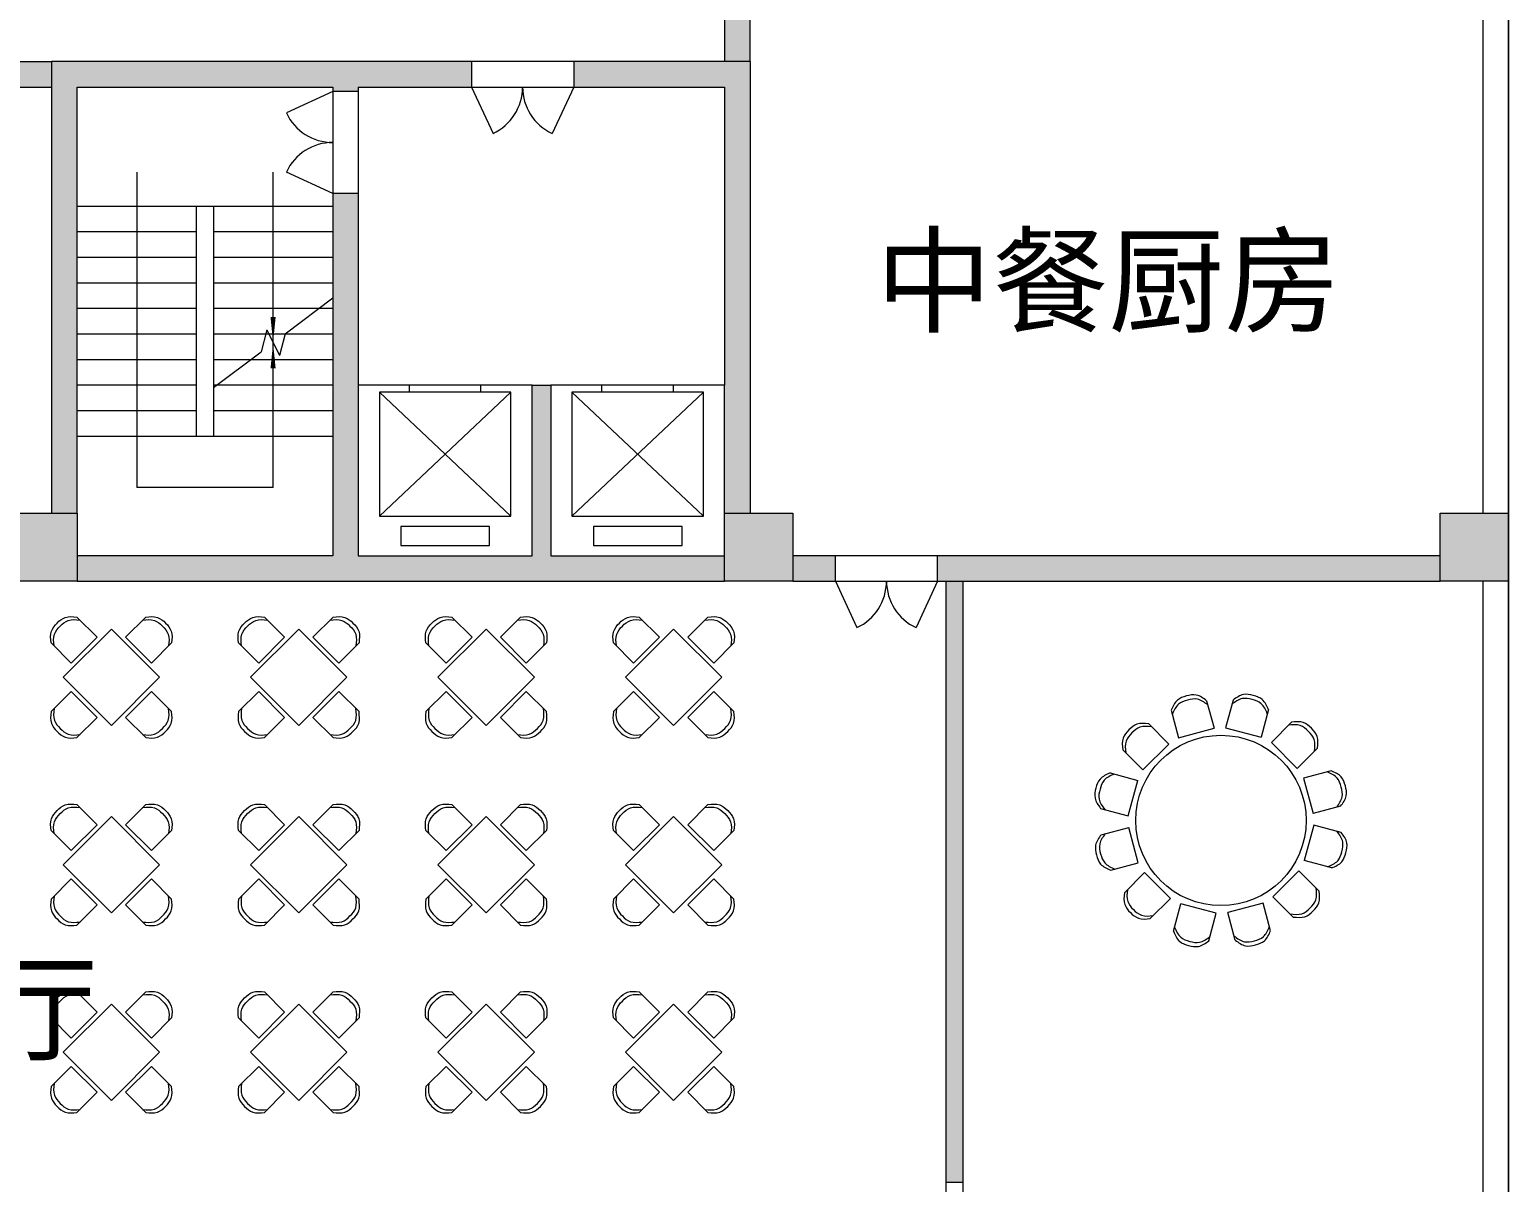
# Model space of a CAD drawing. Header units: metres. Extents: x -302 to 587, y -65 to 94.
# Drawn here: x 266.86 to 284.21, y 27.5 to 41.03 of the extents above; entities that cross this region are included whole.
import ezdxf

# ---------------------------------------------------------------- set-up
doc = ezdxf.new("R2010")
doc.units = ezdxf.units.M
doc.linetypes.add('ACAD_ISO03W100', pattern=[30, 12, -18])
doc.layers.get('0').update_dxf_attribs({"lineweight": 9})
for name, color, linetype, lineweight in [('fanghuo', 1, 'Continuous', 9), ('furniture', 3, 'Continuous', 5), ('glass', 5, 'Continuous', 5), ('hatch', 212, 'ACAD_ISO03W100', 5), ('PUB_TEXT', 7, 'Continuous', 9), ('stair', 30, 'Continuous', 9), ('zhuwang', 2, 'Continuous', 13)]:
    doc.layers.add(name, color=color, linetype=linetype, lineweight=lineweight)
doc.styles.add('mystyle', font='', dxfattribs={"height": 1})
doc.styles.get('mystyle').set_extended_font_data('SimSun')

msp = doc.modelspace()

# ---------------------------------------------------------------- hatches: boundary and pattern name
at = {"layer": 'hatch', "ltscale": 0.05}
h = msp.add_hatch(color=256, dxfattribs=at)
h.dxf.hatch_style = 1
h.paths.add_polyline_path([(275.3136, 41.4098), (275.0136, 41.4098), (275.0136, 40.6598), (275.3136, 40.6598)])
h.paths.add_polyline_path([(275.3136, 42.9598), (275.0136, 42.9598), (275.0136, 42.6098), (275.3136, 42.6098)])
h = msp.add_hatch(color=256, dxfattribs=at)
h.dxf.hatch_style = 1
h.paths.add_polyline_path([(267.1136, 40.6598), (266.5136, 40.6598), (266.5136, 40.3598), (267.1136, 40.3598)])
h = msp.add_hatch(color=256, dxfattribs=at)
h.dxf.hatch_style = 1
h.paths.add_polyline_path([(272.042, 40.6598), (267.1136, 40.6598), (267.1136, 35.3598), (267.4136, 35.3598), (267.4136, 40.3598), (270.4136, 40.3598), (270.4136, 40.3098), (270.7136, 40.3098), (270.7136, 40.3598), (272.042, 40.3598)])
h = msp.add_hatch(color=256, dxfattribs=at)
h.dxf.hatch_style = 1
h.paths.add_polyline_path([(275.3136, 40.6598), (273.242, 40.6598), (273.242, 40.3598), (275.0136, 40.3598), (275.0136, 36.8598), (275.0136, 35.3598), (275.3136, 35.3598)])
h = msp.add_hatch(color=256, dxfattribs=at)
h.dxf.hatch_style = 1
h.paths.add_polyline_path([(270.7136, 39.1098), (270.4136, 39.1098), (270.4136, 34.8598), (267.4136, 34.8598), (267.4136, 34.5598), (275.0136, 34.5598), (275.0136, 34.8598), (272.9736, 34.8598), (272.9736, 36.8598), (272.7536, 36.8598), (272.7536, 34.8598), (270.7136, 34.8598)])
h = msp.add_hatch(color=256, dxfattribs=at)
h.dxf.hatch_style = 1
h.paths.add_polyline_path([(267.4136, 35.3598), (266.6136, 35.3598), (266.6136, 34.5598), (267.4136, 34.5598)])
h = msp.add_hatch(color=256, dxfattribs=at)
h.dxf.hatch_style = 1
h.paths.add_polyline_path([(275.8136, 35.3598), (275.0136, 35.3598), (275.0136, 34.8598), (275.0136, 34.5598), (275.8136, 34.5598)])
h = msp.add_hatch(color=256, dxfattribs=at)
h.dxf.hatch_style = 1
h.paths.add_polyline_path([(284.2136, 35.3598), (283.4136, 35.3598), (283.4136, 34.5598), (284.2136, 34.5598)])
h = msp.add_hatch(color=256, dxfattribs=at)
h.dxf.hatch_style = 1
h.paths.add_polyline_path([(276.3136, 34.8598), (275.8136, 34.8598), (275.8136, 34.5598), (276.3136, 34.5598)])
h = msp.add_hatch(color=256, dxfattribs=at)
h.dxf.hatch_style = 1
h.paths.add_polyline_path([(283.4136, 34.8598), (277.5136, 34.8598), (277.5136, 34.5598), (283.4136, 34.5598)])
h = msp.add_hatch(color=256, dxfattribs=at)
h.dxf.hatch_style = 1
h.paths.add_polyline_path([(277.8136, 34.5598), (277.6136, 34.5598), (277.6136, 27.5046), (277.8136, 27.5046)])

# ---------------------------------------------------------------- linework, layer by layer
for p, q in [((275.0136, 42.9598), (275.0136, 40.6598)), ((275.3136, 40.6598), (275.3136, 42.9598)), ((283.9136, 42.9598), (283.9136, 35.3598)), ((284.2136, 42.9598), (284.2136, 35.3598)), ((283.4136, 34.8598), (275.8136, 34.8598)), ((275.8136, 34.5598), (283.4136, 34.5598)), ((283.9136, 34.5598), (283.9136, 10.1598)), ((284.2136, 34.5598), (284.2136, 10.1598))]:
    msp.add_line(p, q)
at = {"ltscale": 0.05}
for p, q in [((258.2136, 40.6598), (267.1136, 40.6598)), ((272.042, 40.6598), (272.042, 40.3598)), ((273.242, 40.6598), (273.242, 40.3598)), ((258.5136, 40.3598), (267.1136, 40.3598)), ((270.7136, 40.3098), (270.4136, 40.3098)), ((268.1136, 39.3598), (268.1136, 35.6598)), ((269.7136, 35.6598), (269.7136, 39.3598)), ((270.7136, 39.1098), (270.4136, 39.1098)), ((269.8549, 37.4657), (270.4136, 37.8848)), ((269.6386, 37.5098), (269.5724, 37.2539)), ((269.6386, 37.5098), (269.7886, 37.2098)), ((269.8549, 37.4657), (269.7886, 37.2098)), ((269.0136, 36.8348), (269.5724, 37.2539)), ((272.7536, 36.8598), (272.9736, 36.8598)), ((269.7136, 35.6598), (268.1136, 35.6598)), ((276.3136, 34.5598), (276.3136, 34.8598)), ((277.5136, 34.5598), (277.5136, 34.8598)), ((277.6136, 17.9598), (277.6136, 34.5598)), ((277.8136, 17.9598), (277.8136, 34.5598)), ((277.8136, 27.5046), (277.6136, 27.5046))]:
    msp.add_line(p, q, dxfattribs=at)
for points in [[(269.7136, 37.6598, 0.06, 0, 0), (269.7136, 37.3598, 0, 0, 0)], [(269.7136, 37.0598, 0.06, 0, 0), (269.7136, 37.3598, 0, 0, 0)]]:
    msp.add_lwpolyline(points, format="xyseb", dxfattribs=at)
at = {"layer": 'fanghuo', "ltscale": 3}
msp.add_lwpolyline([(266.6136, 68.9598), (266.6136, 42.9598), (258.2136, 42.9598), (258.2136, -7.4402), (284.2136, -7.4402), (284.2136, 68.9598), (266.6136, 68.9598)], dxfattribs=at)
at = {"layer": 'furniture', "ltscale": 0.05}
for p, q in [((267.4119, 34.1399), (267.6488, 33.903)), ((268.2181, 34.1399), (267.9812, 33.903)), ((269.6119, 34.1399), (269.8488, 33.903)), ((270.4181, 34.1399), (270.1812, 33.903)), ((271.8119, 34.1399), (272.0488, 33.903)), ((272.6181, 34.1399), (272.3812, 33.903)), ((274.0119, 34.1399), (274.2488, 33.903)), ((274.8181, 34.1399), (274.5812, 33.903)), ((267.815, 33.9984), (267.2493, 33.4327)), ((267.6488, 33.903), (267.3448, 33.5989)), ((268.3807, 33.4327), (267.815, 33.9984)), ((268.2852, 33.5989), (267.9812, 33.903)), ((270.015, 33.9984), (269.4493, 33.4327)), ((269.8488, 33.903), (269.5448, 33.5989)), ((270.5807, 33.4327), (270.015, 33.9984)), ((270.4852, 33.5989), (270.1812, 33.903)), ((272.215, 33.9984), (271.6493, 33.4327)), ((272.0488, 33.903), (271.7448, 33.5989)), ((272.7807, 33.4327), (272.215, 33.9984)), ((272.6852, 33.5989), (272.3812, 33.903)), ((274.415, 33.9984), (273.8493, 33.4327)), ((274.2488, 33.903), (273.9448, 33.5989)), ((274.9807, 33.4327), (274.415, 33.9984)), ((274.8852, 33.5989), (274.5812, 33.903)), ((267.1079, 33.8358), (267.3448, 33.5989)), ((268.5221, 33.8358), (268.2852, 33.5989)), ((269.3079, 33.8358), (269.5448, 33.5989)), ((270.7221, 33.8358), (270.4852, 33.5989)), ((271.5079, 33.8358), (271.7448, 33.5989)), ((272.9221, 33.8358), (272.6852, 33.5989)), ((273.7079, 33.8358), (273.9448, 33.5989)), ((275.1221, 33.8358), (274.8852, 33.5989)), ((267.2493, 33.4327), (267.815, 32.8671)), ((267.815, 32.8671), (268.3807, 33.4327)), ((269.4493, 33.4327), (270.015, 32.8671)), ((270.015, 32.8671), (270.5807, 33.4327)), ((271.6493, 33.4327), (272.215, 32.8671)), ((272.215, 32.8671), (272.7807, 33.4327)), ((273.8493, 33.4327), (274.415, 32.8671)), ((274.415, 32.8671), (274.9807, 33.4327)), ((267.1079, 33.0297), (267.3448, 33.2666)), ((267.6488, 32.9625), (267.3448, 33.2666)), ((268.2852, 33.2666), (267.9812, 32.9625)), ((268.5221, 33.0297), (268.2852, 33.2666)), ((269.3079, 33.0297), (269.5448, 33.2666)), ((269.8488, 32.9625), (269.5448, 33.2666)), ((270.4852, 33.2666), (270.1812, 32.9625)), ((270.7221, 33.0297), (270.4852, 33.2666)), ((271.5079, 33.0297), (271.7448, 33.2666)), ((272.0488, 32.9625), (271.7448, 33.2666)), ((272.6852, 33.2666), (272.3812, 32.9625)), ((272.9221, 33.0297), (272.6852, 33.2666)), ((273.7079, 33.0297), (273.9448, 33.2666)), ((274.2488, 32.9625), (273.9448, 33.2666)), ((274.8852, 33.2666), (274.5812, 32.9625)), ((275.1221, 33.0297), (274.8852, 33.2666)), ((280.6714, 33.1581), (280.7581, 32.8345)), ((280.9812, 33.165), (280.8945, 32.8414)), ((280.9812, 33.165), (280.8945, 32.8414)), ((280.2561, 33.0468), (280.3428, 32.7232)), ((281.3966, 33.0537), (281.3099, 32.7301)), ((281.3966, 33.0537), (281.3099, 32.7301)), ((267.4119, 32.7256), (267.6488, 32.9625)), ((268.2181, 32.7256), (267.9812, 32.9625)), ((269.6119, 32.7256), (269.8488, 32.9625)), ((270.4181, 32.7256), (270.1812, 32.9625)), ((271.8119, 32.7256), (272.0488, 32.9625)), ((272.6181, 32.7256), (272.3812, 32.9625)), ((274.0119, 32.7256), (274.2488, 32.9625)), ((274.8181, 32.7256), (274.5812, 32.9625)), ((279.9913, 32.8859), (280.2281, 32.649)), ((280.3428, 32.7232), (280.7581, 32.8345)), ((280.8945, 32.8414), (281.3099, 32.7301)), ((280.8945, 32.8414), (281.3099, 32.7301)), ((281.6683, 32.9048), (281.4314, 32.6679)), ((281.6683, 32.9048), (281.4314, 32.6679)), ((279.9241, 32.345), (280.2281, 32.649)), ((281.4314, 32.6679), (281.7355, 32.3638)), ((281.4314, 32.6679), (281.7355, 32.3638)), ((279.6872, 32.5819), (279.9241, 32.345)), ((281.9723, 32.6007), (281.7355, 32.3638)), ((281.9723, 32.6007), (281.7355, 32.3638)), ((279.5383, 32.3101), (279.8619, 32.2234)), ((282.1332, 32.3359), (281.8096, 32.2492)), ((279.7506, 31.8081), (279.8619, 32.2234)), ((281.8096, 32.2492), (281.9209, 31.8338)), ((267.4119, 31.9399), (267.6488, 31.703)), ((268.2181, 31.9399), (267.9812, 31.703)), ((269.6119, 31.9399), (269.8488, 31.703)), ((270.4181, 31.9399), (270.1812, 31.703)), ((271.8119, 31.9399), (272.0488, 31.703)), ((272.6181, 31.9399), (272.3812, 31.703)), ((274.0119, 31.9399), (274.2488, 31.703)), ((274.8181, 31.9399), (274.5812, 31.703)), ((267.815, 31.7984), (267.2493, 31.2327)), ((268.3807, 31.2327), (267.815, 31.7984)), ((270.015, 31.7984), (269.4493, 31.2327)), ((270.5807, 31.2327), (270.015, 31.7984)), ((272.215, 31.7984), (271.6493, 31.2327)), ((272.7807, 31.2327), (272.215, 31.7984)), ((274.415, 31.7984), (273.8493, 31.2327)), ((274.9807, 31.2327), (274.415, 31.7984)), ((279.427, 31.8948), (279.7506, 31.8081)), ((282.2445, 31.9205), (281.9209, 31.8338)), ((267.1079, 31.6358), (267.3448, 31.3989)), ((267.6488, 31.703), (267.3448, 31.3989)), ((268.2852, 31.3989), (267.9812, 31.703)), ((268.5221, 31.6358), (268.2852, 31.3989)), ((269.3079, 31.6358), (269.5448, 31.3989)), ((269.8488, 31.703), (269.5448, 31.3989)), ((270.4852, 31.3989), (270.1812, 31.703)), ((270.7221, 31.6358), (270.4852, 31.3989)), ((271.5079, 31.6358), (271.7448, 31.3989)), ((272.0488, 31.703), (271.7448, 31.3989)), ((272.6852, 31.3989), (272.3812, 31.703)), ((272.9221, 31.6358), (272.6852, 31.3989)), ((273.7079, 31.6358), (273.9448, 31.3989)), ((274.2488, 31.703), (273.9448, 31.3989)), ((274.8852, 31.3989), (274.5812, 31.703)), ((275.1221, 31.6358), (274.8852, 31.3989)), ((279.4339, 31.585), (279.7575, 31.6717)), ((279.8688, 31.2564), (279.7575, 31.6717)), ((281.9278, 31.6975), (281.8165, 31.2821)), ((282.2514, 31.6108), (281.9278, 31.6975)), ((279.5452, 31.1697), (279.8688, 31.2564)), ((282.1401, 31.1954), (281.8165, 31.2821)), ((267.2493, 31.2327), (267.815, 30.6671)), ((267.815, 30.6671), (268.3807, 31.2327)), ((269.4493, 31.2327), (270.015, 30.6671)), ((270.015, 30.6671), (270.5807, 31.2327)), ((271.6493, 31.2327), (272.215, 30.6671)), ((272.215, 30.6671), (272.7807, 31.2327)), ((273.8493, 31.2327), (274.415, 30.6671)), ((274.415, 30.6671), (274.9807, 31.2327)), ((279.706, 30.9048), (279.9429, 31.1417)), ((280.247, 30.8377), (279.9429, 31.1417)), ((281.7543, 31.1606), (281.4502, 30.8565)), ((281.9912, 30.9237), (281.7543, 31.1606)), ((267.1079, 30.8297), (267.3448, 31.0666)), ((267.6488, 30.7625), (267.3448, 31.0666)), ((268.2852, 31.0666), (267.9812, 30.7625)), ((268.5221, 30.8297), (268.2852, 31.0666)), ((269.3079, 30.8297), (269.5448, 31.0666)), ((269.8488, 30.7625), (269.5448, 31.0666)), ((270.4852, 31.0666), (270.1812, 30.7625)), ((270.7221, 30.8297), (270.4852, 31.0666)), ((271.5079, 30.8297), (271.7448, 31.0666)), ((272.0488, 30.7625), (271.7448, 31.0666)), ((272.6852, 31.0666), (272.3812, 30.7625)), ((272.9221, 30.8297), (272.6852, 31.0666)), ((273.7079, 30.8297), (273.9448, 31.0666)), ((274.2488, 30.7625), (273.9448, 31.0666)), ((274.8852, 31.0666), (274.5812, 30.7625)), ((275.1221, 30.8297), (274.8852, 31.0666)), ((267.4119, 30.5256), (267.6488, 30.7625)), ((268.2181, 30.5256), (267.9812, 30.7625)), ((269.6119, 30.5256), (269.8488, 30.7625)), ((270.4181, 30.5256), (270.1812, 30.7625)), ((271.8119, 30.5256), (272.0488, 30.7625)), ((272.6181, 30.5256), (272.3812, 30.7625)), ((274.0119, 30.5256), (274.2488, 30.7625)), ((274.8181, 30.5256), (274.5812, 30.7625)), ((280.0101, 30.6008), (280.247, 30.8377)), ((280.2818, 30.4519), (280.3685, 30.7755)), ((280.7839, 30.6642), (280.3685, 30.7755)), ((281.3356, 30.7823), (280.9202, 30.6711)), ((281.4223, 30.4588), (281.3356, 30.7823)), ((281.6871, 30.6196), (281.4502, 30.8565)), ((280.6972, 30.3406), (280.7839, 30.6642)), ((281.0069, 30.3475), (280.9202, 30.6711)), ((267.4119, 29.7399), (267.6488, 29.503)), ((268.2181, 29.7399), (267.9812, 29.503)), ((269.6119, 29.7399), (269.8488, 29.503)), ((270.4181, 29.7399), (270.1812, 29.503)), ((271.8119, 29.7399), (272.0488, 29.503)), ((272.6181, 29.7399), (272.3812, 29.503)), ((274.0119, 29.7399), (274.2488, 29.503)), ((274.8181, 29.7399), (274.5812, 29.503)), ((267.815, 29.5984), (267.2493, 29.0327)), ((268.3807, 29.0327), (267.815, 29.5984)), ((270.015, 29.5984), (269.4493, 29.0327)), ((270.5807, 29.0327), (270.015, 29.5984)), ((272.215, 29.5984), (271.6493, 29.0327)), ((272.7807, 29.0327), (272.215, 29.5984)), ((274.415, 29.5984), (273.8493, 29.0327)), ((274.9807, 29.0327), (274.415, 29.5984)), ((267.1079, 29.4358), (267.3448, 29.1989)), ((267.6488, 29.503), (267.3448, 29.1989)), ((268.2852, 29.1989), (267.9812, 29.503)), ((268.5221, 29.4358), (268.2852, 29.1989)), ((269.3079, 29.4358), (269.5448, 29.1989)), ((269.8488, 29.503), (269.5448, 29.1989)), ((270.4852, 29.1989), (270.1812, 29.503)), ((270.7221, 29.4358), (270.4852, 29.1989)), ((271.5079, 29.4358), (271.7448, 29.1989)), ((272.0488, 29.503), (271.7448, 29.1989)), ((272.6852, 29.1989), (272.3812, 29.503)), ((272.9221, 29.4358), (272.6852, 29.1989)), ((273.7079, 29.4358), (273.9448, 29.1989)), ((274.2488, 29.503), (273.9448, 29.1989)), ((274.8852, 29.1989), (274.5812, 29.503)), ((275.1221, 29.4358), (274.8852, 29.1989)), ((267.2493, 29.0327), (267.815, 28.4671)), ((267.815, 28.4671), (268.3807, 29.0327)), ((269.4493, 29.0327), (270.015, 28.4671)), ((270.015, 28.4671), (270.5807, 29.0327)), ((271.6493, 29.0327), (272.215, 28.4671)), ((272.215, 28.4671), (272.7807, 29.0327)), ((273.8493, 29.0327), (274.415, 28.4671)), ((274.415, 28.4671), (274.9807, 29.0327)), ((267.1079, 28.6297), (267.3448, 28.8666)), ((267.6488, 28.5625), (267.3448, 28.8666)), ((268.2852, 28.8666), (267.9812, 28.5625)), ((268.5221, 28.6297), (268.2852, 28.8666)), ((269.3079, 28.6297), (269.5448, 28.8666)), ((269.8488, 28.5625), (269.5448, 28.8666)), ((270.4852, 28.8666), (270.1812, 28.5625)), ((270.7221, 28.6297), (270.4852, 28.8666)), ((271.5079, 28.6297), (271.7448, 28.8666)), ((272.0488, 28.5625), (271.7448, 28.8666)), ((272.6852, 28.8666), (272.3812, 28.5625)), ((272.9221, 28.6297), (272.6852, 28.8666)), ((273.7079, 28.6297), (273.9448, 28.8666)), ((274.2488, 28.5625), (273.9448, 28.8666)), ((274.8852, 28.8666), (274.5812, 28.5625)), ((275.1221, 28.6297), (274.8852, 28.8666)), ((267.4119, 28.3256), (267.6488, 28.5625)), ((268.2181, 28.3256), (267.9812, 28.5625)), ((269.6119, 28.3256), (269.8488, 28.5625)), ((270.4181, 28.3256), (270.1812, 28.5625)), ((271.8119, 28.3256), (272.0488, 28.5625)), ((272.6181, 28.3256), (272.3812, 28.5625)), ((274.0119, 28.3256), (274.2488, 28.5625)), ((274.8181, 28.3256), (274.5812, 28.5625))]:
    msp.add_line(p, q, dxfattribs=at)
msp.add_circle((280.8392, 31.7528), 1, dxfattribs=at)
for points in [[(267.1079, 33.8358), (267.1114, 33.9737), (267.1786, 34.0691), (267.2741, 34.1363), (267.4119, 34.1399)], [(267.1432, 33.8004), (267.1468, 33.9383), (267.214, 34.0338), (267.3094, 34.101), (267.4473, 34.1045)], [(268.1827, 34.1045), (268.3206, 34.101), (268.416, 34.0338), (268.4832, 33.9383), (268.4868, 33.8004)], [(268.2181, 34.1399), (268.3559, 34.1363), (268.4514, 34.0691), (268.5186, 33.9737), (268.5221, 33.8358)], [(269.3079, 33.8358), (269.3114, 33.9737), (269.3786, 34.0691), (269.4741, 34.1363), (269.6119, 34.1399)], [(269.3432, 33.8004), (269.3468, 33.9383), (269.414, 34.0338), (269.5094, 34.101), (269.6473, 34.1045)], [(270.3827, 34.1045), (270.5206, 34.101), (270.616, 34.0338), (270.6832, 33.9383), (270.6868, 33.8004)], [(270.4181, 34.1399), (270.5559, 34.1363), (270.6514, 34.0691), (270.7186, 33.9737), (270.7221, 33.8358)], [(271.5079, 33.8358), (271.5114, 33.9737), (271.5786, 34.0691), (271.6741, 34.1363), (271.8119, 34.1399)], [(271.5432, 33.8004), (271.5468, 33.9383), (271.614, 34.0338), (271.7094, 34.101), (271.8473, 34.1045)], [(272.5827, 34.1045), (272.7206, 34.101), (272.816, 34.0338), (272.8832, 33.9383), (272.8868, 33.8004)], [(272.6181, 34.1399), (272.7559, 34.1363), (272.8514, 34.0691), (272.9186, 33.9737), (272.9221, 33.8358)], [(273.7079, 33.8358), (273.7114, 33.9737), (273.7786, 34.0691), (273.8741, 34.1363), (274.0119, 34.1399)], [(273.7432, 33.8004), (273.7468, 33.9383), (273.814, 34.0338), (273.9094, 34.101), (274.0473, 34.1045)], [(274.7827, 34.1045), (274.9206, 34.101), (275.016, 34.0338), (275.0832, 33.9383), (275.0868, 33.8004)], [(274.8181, 34.1399), (274.9559, 34.1363), (275.0514, 34.0691), (275.1186, 33.9737), (275.1221, 33.8358)], [(280.6714, 33.1581), (280.5503, 33.224), (280.434, 33.2135), (280.3281, 33.1644), (280.2561, 33.0468)], [(280.6844, 33.1098), (280.5632, 33.1757), (280.4469, 33.1652), (280.341, 33.1161), (280.269, 32.9985)], [(281.3836, 33.0054), (281.3116, 33.123), (281.2057, 33.1721), (281.0894, 33.1826), (280.9683, 33.1167)], [(281.3836, 33.0054), (281.3116, 33.123), (281.2057, 33.1721), (281.0894, 33.1826), (280.9683, 33.1167)], [(281.3966, 33.0537), (281.3246, 33.1713), (281.2186, 33.2204), (281.1024, 33.2309), (280.9812, 33.165)], [(281.3966, 33.0537), (281.3246, 33.1713), (281.2186, 33.2204), (281.1024, 33.2309), (280.9812, 33.165)], [(267.1079, 33.0297), (267.1114, 32.8918), (267.1786, 32.7963), (267.2741, 32.7292), (267.4119, 32.7256)], [(267.1432, 33.0651), (267.1468, 32.9272), (267.214, 32.8317), (267.3094, 32.7645), (267.4473, 32.761)], [(268.1827, 32.761), (268.3206, 32.7645), (268.416, 32.8317), (268.4832, 32.9272), (268.4868, 33.0651)], [(268.2181, 32.7256), (268.3559, 32.7292), (268.4514, 32.7963), (268.5186, 32.8918), (268.5221, 33.0297)], [(269.3079, 33.0297), (269.3114, 32.8918), (269.3786, 32.7963), (269.4741, 32.7292), (269.6119, 32.7256)], [(269.3432, 33.0651), (269.3468, 32.9272), (269.414, 32.8317), (269.5094, 32.7645), (269.6473, 32.761)], [(270.3827, 32.761), (270.5206, 32.7645), (270.616, 32.8317), (270.6832, 32.9272), (270.6868, 33.0651)], [(270.4181, 32.7256), (270.5559, 32.7292), (270.6514, 32.7963), (270.7186, 32.8918), (270.7221, 33.0297)], [(271.5079, 33.0297), (271.5114, 32.8918), (271.5786, 32.7963), (271.6741, 32.7292), (271.8119, 32.7256)], [(271.5432, 33.0651), (271.5468, 32.9272), (271.614, 32.8317), (271.7094, 32.7645), (271.8473, 32.761)], [(272.5827, 32.761), (272.7206, 32.7645), (272.816, 32.8317), (272.8832, 32.9272), (272.8868, 33.0651)], [(272.6181, 32.7256), (272.7559, 32.7292), (272.8514, 32.7963), (272.9186, 32.8918), (272.9221, 33.0297)], [(273.7079, 33.0297), (273.7114, 32.8918), (273.7786, 32.7963), (273.8741, 32.7292), (274.0119, 32.7256)], [(273.7432, 33.0651), (273.7468, 32.9272), (273.814, 32.8317), (273.9094, 32.7645), (274.0473, 32.761)], [(274.7827, 32.761), (274.9206, 32.7645), (275.016, 32.8317), (275.0832, 32.9272), (275.0868, 33.0651)], [(274.8181, 32.7256), (274.9559, 32.7292), (275.0514, 32.7963), (275.1186, 32.8918), (275.1221, 33.0297)], [(279.9913, 32.8859), (279.8534, 32.8824), (279.7579, 32.8152), (279.6907, 32.7198), (279.6872, 32.5819)], [(280.0266, 32.8506), (279.8887, 32.847), (279.7933, 32.7799), (279.7261, 32.6844), (279.7226, 32.5465)], [(281.937, 32.5654), (281.9334, 32.7032), (281.8663, 32.7987), (281.7708, 32.8659), (281.6329, 32.8694)], [(281.937, 32.5654), (281.9334, 32.7032), (281.8663, 32.7987), (281.7708, 32.8659), (281.6329, 32.8694)], [(281.9723, 32.6007), (281.9688, 32.7386), (281.9016, 32.8341), (281.8062, 32.9012), (281.6683, 32.9048)], [(281.9723, 32.6007), (281.9688, 32.7386), (281.9016, 32.8341), (281.8062, 32.9012), (281.6683, 32.9048)], [(279.5383, 32.3101), (279.4206, 32.2381), (279.3716, 32.1322), (279.3611, 32.016), (279.427, 31.8948)], [(279.5866, 32.2972), (279.4689, 32.2252), (279.4198, 32.1193), (279.4094, 32.003), (279.4753, 31.8819)], [(282.1962, 31.9076), (282.2621, 32.0288), (282.2516, 32.145), (282.2025, 32.2509), (282.0849, 32.3229)], [(282.2445, 31.9205), (282.3104, 32.0417), (282.2999, 32.158), (282.2508, 32.2639), (282.1332, 32.3359)], [(267.1079, 31.6358), (267.1114, 31.7737), (267.1786, 31.8691), (267.2741, 31.9363), (267.4119, 31.9399)], [(268.2181, 31.9399), (268.3559, 31.9363), (268.4514, 31.8691), (268.5186, 31.7737), (268.5221, 31.6358)], [(269.3079, 31.6358), (269.3114, 31.7737), (269.3786, 31.8691), (269.4741, 31.9363), (269.6119, 31.9399)], [(270.4181, 31.9399), (270.5559, 31.9363), (270.6514, 31.8691), (270.7186, 31.7737), (270.7221, 31.6358)], [(271.5079, 31.6358), (271.5114, 31.7737), (271.5786, 31.8691), (271.6741, 31.9363), (271.8119, 31.9399)], [(272.6181, 31.9399), (272.7559, 31.9363), (272.8514, 31.8691), (272.9186, 31.7737), (272.9221, 31.6358)], [(273.7079, 31.6358), (273.7114, 31.7737), (273.7786, 31.8691), (273.8741, 31.9363), (274.0119, 31.9399)], [(274.8181, 31.9399), (274.9559, 31.9363), (275.0514, 31.8691), (275.1186, 31.7737), (275.1221, 31.6358)], [(267.1432, 31.6004), (267.1468, 31.7383), (267.214, 31.8338), (267.3094, 31.901), (267.4473, 31.9045)], [(268.1827, 31.9045), (268.3206, 31.901), (268.416, 31.8338), (268.4832, 31.7383), (268.4868, 31.6004)], [(269.3432, 31.6004), (269.3468, 31.7383), (269.414, 31.8338), (269.5094, 31.901), (269.6473, 31.9045)], [(270.3827, 31.9045), (270.5206, 31.901), (270.616, 31.8338), (270.6832, 31.7383), (270.6868, 31.6004)], [(271.5432, 31.6004), (271.5468, 31.7383), (271.614, 31.8338), (271.7094, 31.901), (271.8473, 31.9045)], [(272.5827, 31.9045), (272.7206, 31.901), (272.816, 31.8338), (272.8832, 31.7383), (272.8868, 31.6004)], [(273.7432, 31.6004), (273.7468, 31.7383), (273.814, 31.8338), (273.9094, 31.901), (274.0473, 31.9045)], [(274.7827, 31.9045), (274.9206, 31.901), (275.016, 31.8338), (275.0832, 31.7383), (275.0868, 31.6004)], [(279.4822, 31.598), (279.4163, 31.4768), (279.4267, 31.3605), (279.4758, 31.2546), (279.5935, 31.1826)], [(282.0918, 31.2083), (282.2094, 31.2804), (282.2585, 31.3863), (282.269, 31.5025), (282.2031, 31.6237)], [(282.1401, 31.1954), (282.2577, 31.2674), (282.3068, 31.3733), (282.3173, 31.4896), (282.2514, 31.6108)], [(279.4339, 31.585), (279.368, 31.4638), (279.3785, 31.3476), (279.4275, 31.2417), (279.5452, 31.1697)], [(279.706, 30.9048), (279.7096, 30.767), (279.7768, 30.6715), (279.8722, 30.6043), (280.0101, 30.6008)], [(279.7414, 30.9402), (279.7449, 30.8023), (279.8121, 30.7068), (279.9076, 30.6397), (280.0455, 30.6361)], [(281.6518, 30.655), (281.7897, 30.6585), (281.8851, 30.7257), (281.9523, 30.8211), (281.9558, 30.959)], [(281.6871, 30.6196), (281.825, 30.6232), (281.9205, 30.6903), (281.9876, 30.7858), (281.9912, 30.9237)], [(267.1079, 30.8297), (267.1114, 30.6918), (267.1786, 30.5963), (267.2741, 30.5292), (267.4119, 30.5256)], [(267.1432, 30.8651), (267.1468, 30.7272), (267.214, 30.6317), (267.3094, 30.5645), (267.4473, 30.561)], [(268.1827, 30.561), (268.3206, 30.5645), (268.416, 30.6317), (268.4832, 30.7272), (268.4868, 30.8651)], [(268.2181, 30.5256), (268.3559, 30.5292), (268.4514, 30.5963), (268.5186, 30.6918), (268.5221, 30.8297)], [(269.3079, 30.8297), (269.3114, 30.6918), (269.3786, 30.5963), (269.4741, 30.5292), (269.6119, 30.5256)], [(269.3432, 30.8651), (269.3468, 30.7272), (269.414, 30.6317), (269.5094, 30.5645), (269.6473, 30.561)], [(270.3827, 30.561), (270.5206, 30.5645), (270.616, 30.6317), (270.6832, 30.7272), (270.6868, 30.8651)], [(270.4181, 30.5256), (270.5559, 30.5292), (270.6514, 30.5963), (270.7186, 30.6918), (270.7221, 30.8297)], [(271.5079, 30.8297), (271.5114, 30.6918), (271.5786, 30.5963), (271.6741, 30.5292), (271.8119, 30.5256)], [(271.5432, 30.8651), (271.5468, 30.7272), (271.614, 30.6317), (271.7094, 30.5645), (271.8473, 30.561)], [(272.5827, 30.561), (272.7206, 30.5645), (272.816, 30.6317), (272.8832, 30.7272), (272.8868, 30.8651)], [(272.6181, 30.5256), (272.7559, 30.5292), (272.8514, 30.5963), (272.9186, 30.6918), (272.9221, 30.8297)], [(273.7079, 30.8297), (273.7114, 30.6918), (273.7786, 30.5963), (273.8741, 30.5292), (274.0119, 30.5256)], [(273.7432, 30.8651), (273.7468, 30.7272), (273.814, 30.6317), (273.9094, 30.5645), (274.0473, 30.561)], [(274.7827, 30.561), (274.9206, 30.5645), (275.016, 30.6317), (275.0832, 30.7272), (275.0868, 30.8651)], [(274.8181, 30.5256), (274.9559, 30.5292), (275.0514, 30.5963), (275.1186, 30.6918), (275.1221, 30.8297)], [(280.2818, 30.4519), (280.3538, 30.3342), (280.4597, 30.2851), (280.576, 30.2747), (280.6972, 30.3406)], [(280.2948, 30.5002), (280.3668, 30.3825), (280.4727, 30.3334), (280.5889, 30.323), (280.7101, 30.3889)], [(280.994, 30.3958), (281.1152, 30.3299), (281.2314, 30.3403), (281.3374, 30.3894), (281.4094, 30.5071)], [(281.0069, 30.3475), (281.1281, 30.2816), (281.2444, 30.292), (281.3503, 30.3411), (281.4223, 30.4588)], [(267.1079, 29.4358), (267.1114, 29.5737), (267.1786, 29.6691), (267.2741, 29.7363), (267.4119, 29.7399)], [(267.1432, 29.4004), (267.1468, 29.5383), (267.214, 29.6338), (267.3094, 29.701), (267.4473, 29.7045)], [(268.1827, 29.7045), (268.3206, 29.701), (268.416, 29.6338), (268.4832, 29.5383), (268.4868, 29.4004)], [(268.2181, 29.7399), (268.3559, 29.7363), (268.4514, 29.6691), (268.5186, 29.5737), (268.5221, 29.4358)], [(269.3079, 29.4358), (269.3114, 29.5737), (269.3786, 29.6691), (269.4741, 29.7363), (269.6119, 29.7399)], [(269.3432, 29.4004), (269.3468, 29.5383), (269.414, 29.6338), (269.5094, 29.701), (269.6473, 29.7045)], [(270.3827, 29.7045), (270.5206, 29.701), (270.616, 29.6338), (270.6832, 29.5383), (270.6868, 29.4004)], [(270.4181, 29.7399), (270.5559, 29.7363), (270.6514, 29.6691), (270.7186, 29.5737), (270.7221, 29.4358)], [(271.5079, 29.4358), (271.5114, 29.5737), (271.5786, 29.6691), (271.6741, 29.7363), (271.8119, 29.7399)], [(271.5432, 29.4004), (271.5468, 29.5383), (271.614, 29.6338), (271.7094, 29.701), (271.8473, 29.7045)], [(272.5827, 29.7045), (272.7206, 29.701), (272.816, 29.6338), (272.8832, 29.5383), (272.8868, 29.4004)], [(272.6181, 29.7399), (272.7559, 29.7363), (272.8514, 29.6691), (272.9186, 29.5737), (272.9221, 29.4358)], [(273.7079, 29.4358), (273.7114, 29.5737), (273.7786, 29.6691), (273.8741, 29.7363), (274.0119, 29.7399)], [(273.7432, 29.4004), (273.7468, 29.5383), (273.814, 29.6338), (273.9094, 29.701), (274.0473, 29.7045)], [(274.7827, 29.7045), (274.9206, 29.701), (275.016, 29.6338), (275.0832, 29.5383), (275.0868, 29.4004)], [(274.8181, 29.7399), (274.9559, 29.7363), (275.0514, 29.6691), (275.1186, 29.5737), (275.1221, 29.4358)], [(267.1432, 28.6651), (267.1468, 28.5272), (267.214, 28.4317), (267.3094, 28.3645), (267.4473, 28.361)], [(268.1827, 28.361), (268.3206, 28.3645), (268.416, 28.4317), (268.4832, 28.5272), (268.4868, 28.6651)], [(269.3432, 28.6651), (269.3468, 28.5272), (269.414, 28.4317), (269.5094, 28.3645), (269.6473, 28.361)], [(270.3827, 28.361), (270.5206, 28.3645), (270.616, 28.4317), (270.6832, 28.5272), (270.6868, 28.6651)], [(271.5432, 28.6651), (271.5468, 28.5272), (271.614, 28.4317), (271.7094, 28.3645), (271.8473, 28.361)], [(272.5827, 28.361), (272.7206, 28.3645), (272.816, 28.4317), (272.8832, 28.5272), (272.8868, 28.6651)], [(273.7432, 28.6651), (273.7468, 28.5272), (273.814, 28.4317), (273.9094, 28.3645), (274.0473, 28.361)], [(274.7827, 28.361), (274.9206, 28.3645), (275.016, 28.4317), (275.0832, 28.5272), (275.0868, 28.6651)], [(267.1079, 28.6297), (267.1114, 28.4918), (267.1786, 28.3963), (267.2741, 28.3292), (267.4119, 28.3256)], [(268.2181, 28.3256), (268.3559, 28.3292), (268.4514, 28.3963), (268.5186, 28.4918), (268.5221, 28.6297)], [(269.3079, 28.6297), (269.3114, 28.4918), (269.3786, 28.3963), (269.4741, 28.3292), (269.6119, 28.3256)], [(270.4181, 28.3256), (270.5559, 28.3292), (270.6514, 28.3963), (270.7186, 28.4918), (270.7221, 28.6297)], [(271.5079, 28.6297), (271.5114, 28.4918), (271.5786, 28.3963), (271.6741, 28.3292), (271.8119, 28.3256)], [(272.6181, 28.3256), (272.7559, 28.3292), (272.8514, 28.3963), (272.9186, 28.4918), (272.9221, 28.6297)], [(273.7079, 28.6297), (273.7114, 28.4918), (273.7786, 28.3963), (273.8741, 28.3292), (274.0119, 28.3256)], [(274.8181, 28.3256), (274.9559, 28.3292), (275.0514, 28.3963), (275.1186, 28.4918), (275.1221, 28.6297)]]:
    msp.add_spline(points, degree=3, dxfattribs=at)
at = {"layer": 'glass', "ltscale": 0.05}
for p, q in [((270.4136, 40.3098), (269.8696, 40.0568)), ((272.042, 40.3598), (272.295, 39.8158)), ((273.242, 40.3598), (272.989, 39.8158)), ((270.4136, 39.1098), (269.8696, 39.3628)), ((276.3136, 34.5598), (276.5666, 34.0158)), ((277.5136, 34.5598), (277.2606, 34.0158))]:
    msp.add_line(p, q, dxfattribs=at)
for centre, start, end in [((272.042, 40.3598), 294.93796, 0), ((273.242, 40.3598), 180, 245.06204), ((270.4136, 40.3098), 204.93796, 270), ((270.4136, 39.1098), 90, 155.06204), ((276.3136, 34.5598), 294.93796, 0), ((277.5136, 34.5598), 180, 245.06204)]:
    msp.add_arc(centre, 0.6, start, end, dxfattribs=at)
at = {"layer": 'stair'}
for p, q in [((275.3136, 40.6598), (267.1136, 40.6598)), ((267.1136, 40.6598), (267.1136, 35.3598)), ((267.4136, 35.3598), (267.4136, 40.3598)), ((270.4136, 40.3598), (270.4136, 34.8598)), ((270.7136, 40.3598), (270.7136, 34.8598)), ((268.8136, 38.9598), (267.4136, 38.9598)), ((268.8136, 36.2598), (268.8136, 38.9598)), ((269.0136, 38.9598), (269.0136, 36.2598)), ((270.4136, 38.9598), (269.0136, 38.9598)), ((268.8136, 38.6598), (267.4136, 38.6598)), ((270.4136, 38.6598), (269.0136, 38.6598)), ((268.8136, 38.3598), (267.4136, 38.3598)), ((270.4136, 38.3598), (269.0136, 38.3598)), ((268.8136, 38.0598), (267.4136, 38.0598)), ((270.4136, 38.0598), (269.0136, 38.0598)), ((268.8136, 37.7598), (267.4136, 37.7598)), ((270.4136, 37.7598), (269.0136, 37.7598)), ((268.8136, 37.4598), (267.4136, 37.4598)), ((270.4136, 37.4598), (269.0136, 37.4598)), ((268.8136, 37.1598), (267.4136, 37.1598)), ((270.4136, 37.1598), (269.0136, 37.1598)), ((268.8136, 36.8598), (267.4136, 36.8598)), ((270.4136, 36.8598), (269.0136, 36.8598)), ((272.7536, 36.8598), (270.7136, 36.8598)), ((270.7136, 36.8598), (270.7136, 34.8598)), ((271.3136, 36.8598), (271.3136, 36.8598)), ((271.3136, 36.7798), (271.3136, 36.8598)), ((272.1536, 36.7798), (272.1536, 36.8598)), ((272.7536, 34.8598), (272.7536, 36.8598)), ((275.0136, 36.8598), (272.9736, 36.8598)), ((272.9736, 36.8598), (272.9736, 34.8598)), ((273.5736, 36.8598), (273.5736, 36.8598)), ((273.5736, 36.7798), (273.5736, 36.8598)), ((274.4136, 36.7798), (274.4136, 36.8598)), ((275.0136, 34.8598), (275.0136, 36.8598)), ((272.5056, 36.7798), (270.9616, 36.7798)), ((270.9616, 36.7798), (270.9616, 35.3238)), ((272.5056, 36.7798), (270.9616, 35.3238)), ((272.5056, 35.3238), (270.9616, 36.7798)), ((272.5056, 35.3238), (272.5056, 36.7798)), ((274.7656, 36.7798), (273.2216, 36.7798)), ((273.2216, 36.7798), (273.2216, 35.3238)), ((274.7656, 36.7798), (273.2216, 35.3238)), ((274.7656, 35.3238), (273.2216, 36.7798)), ((274.7656, 35.3238), (274.7656, 36.7798)), ((268.8136, 36.5598), (267.4136, 36.5598)), ((270.4136, 36.5598), (269.0136, 36.5598)), ((268.8136, 36.2598), (267.4136, 36.2598)), ((270.4136, 36.2598), (269.0136, 36.2598)), ((270.9616, 35.3238), (272.5056, 35.3238)), ((273.2216, 35.3238), (274.7656, 35.3238)), ((272.2536, 35.2038), (271.2136, 35.2038)), ((271.2136, 35.2038), (271.2136, 34.9798)), ((272.2536, 34.9798), (272.2536, 35.2038)), ((274.5136, 35.2038), (273.4736, 35.2038)), ((273.4736, 35.2038), (273.4736, 34.9798)), ((274.5136, 34.9798), (274.5136, 35.2038)), ((271.2136, 34.9798), (272.2536, 34.9798)), ((273.4736, 34.9798), (274.5136, 34.9798)), ((270.4136, 34.8598), (267.4136, 34.8598)), ((270.7136, 34.8598), (272.7536, 34.8598)), ((272.9736, 34.8598), (275.0136, 34.8598)), ((267.4136, 34.5598), (275.0136, 34.5598))]:
    msp.add_line(p, q, dxfattribs=at)
at = {"layer": 'stair', "ltscale": 0.05}
for p, q in [((275.3136, 40.6598), (275.3136, 35.3598)), ((267.4136, 40.3598), (270.4136, 40.3598)), ((270.7136, 40.3598), (275.0136, 40.3598)), ((275.0136, 40.3598), (275.0136, 36.8598)), ((269.0136, 38.9598), (268.8136, 38.9598)), ((269.0136, 36.2598), (268.8136, 36.2598))]:
    msp.add_line(p, q, dxfattribs=at)
at = {"layer": 'zhuwang'}
for points in [[(266.6136, 35.3598), (267.4136, 35.3598), (267.4136, 34.5598), (266.6136, 34.5598)], [(275.0136, 35.3598), (275.8136, 35.3598), (275.8136, 34.5598), (275.0136, 34.5598)], [(283.4136, 35.3598), (284.2136, 35.3598), (284.2136, 34.5598), (283.4136, 34.5598)]]:
    msp.add_lwpolyline(points, close=True, dxfattribs=at)

# ---------------------------------------------------------------- texts
at = {"layer": 'PUB_TEXT', "ltscale": 0.05, "char_height": 1, "attachment_point": 1, "style": 'mystyle'}
for s, width, heights, insert in [('{\\fArial Unicode MS|b0|i0|c134|p0;中餐厨房}', 5.681943, [1.6482], (276.7896, 38.586)), ('{\\fArial Unicode MS|b0|i0|c134|p0;中餐厅}', 6.256321, [0], (263.5648, 30.0407))]:
    msp.add_mtext_dynamic_manual_height_columns(s, width=width, gutter_width=5, heights=heights, dxfattribs=dict(at, insert=insert))

doc.saveas('drawing.dxf')
